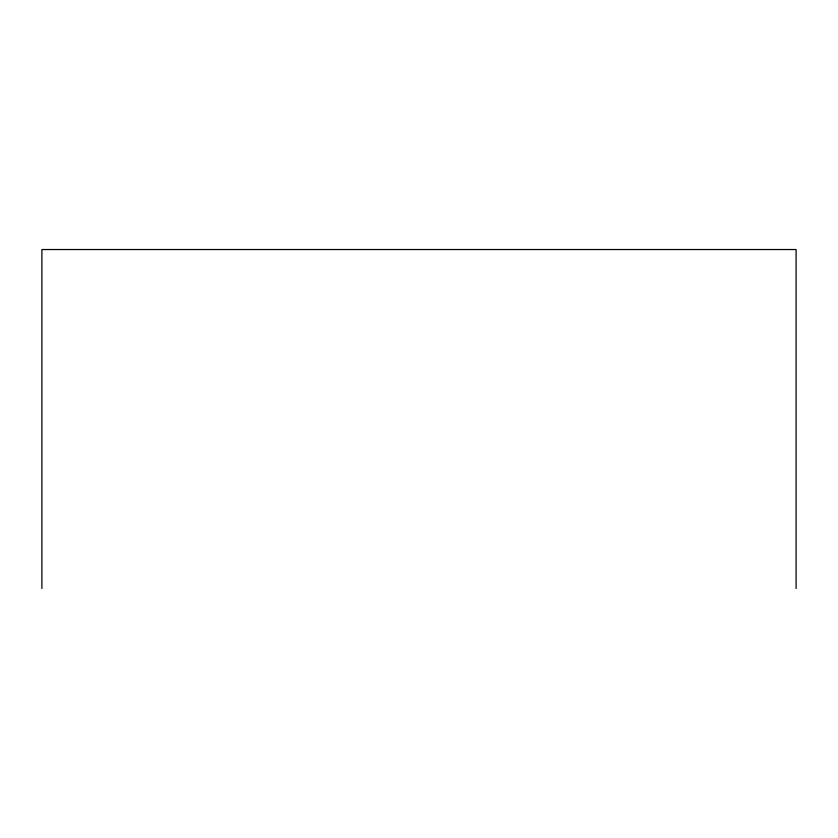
<?xml version="1.0" encoding="UTF-8"?>
<svg xmlns="http://www.w3.org/2000/svg" width="838" height="838" viewBox="0 0 838 838"><rect width="100%" height="100%" fill="white"/><g stroke="black" fill="none" stroke-linecap="round" stroke-linejoin="round"><path stroke-width="1.26" d="M796.1 588.465L796.1 249.535L41.9 249.535L41.9 588.465"/></g></svg>
